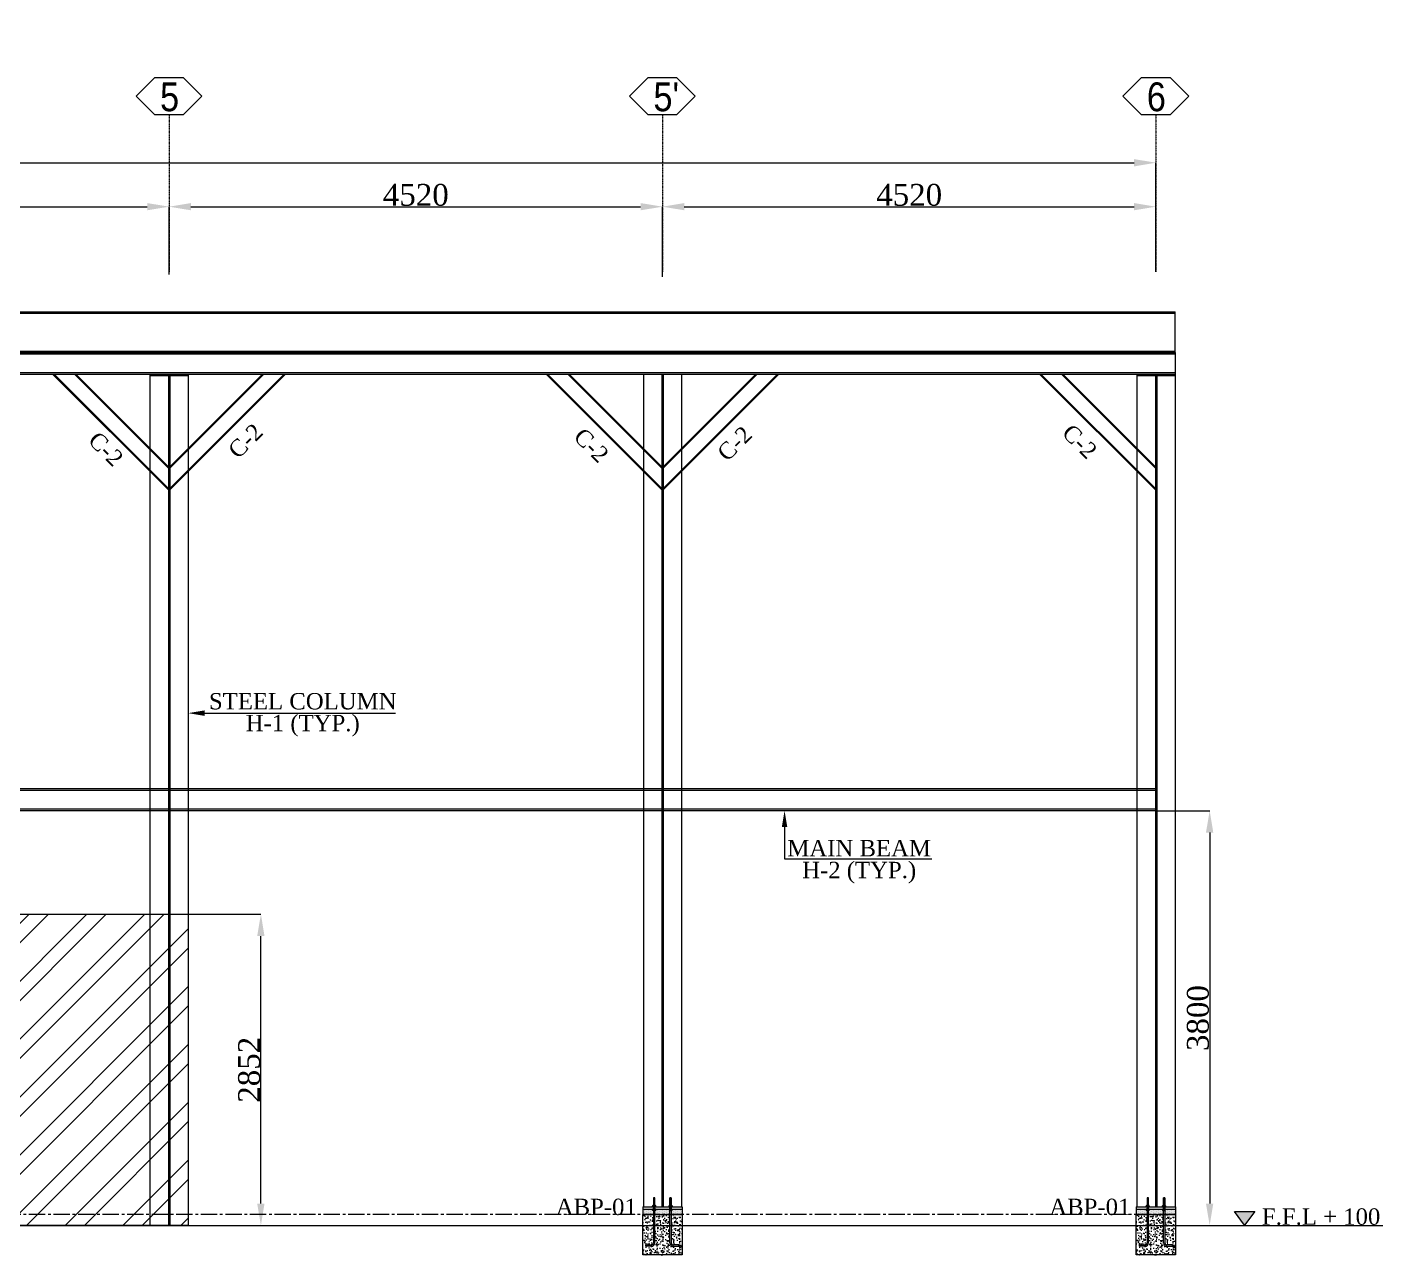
# Model space of a CAD drawing. Header units: millimetres. Extents: x 0 to 13151789, y -1482478 to 0.
# Drawn here: x 12903193 to 12915614, y -1377284 to -1366024 of the extents above; entities that cross this region are included whole.
import ezdxf
from ezdxf.entities.mleader import LeaderData, LeaderLine
from ezdxf.math import Vec2, Vec3

# ---------------------------------------------------------------- set-up
doc = ezdxf.new("R2010")
doc.units = ezdxf.units.MM
doc.header["$LTSCALE"] = 0.4
doc.header["$MEASUREMENT"] = 0
doc.header["$PDMODE"] = 66
for name, pattern in [('CENTER', [2, 1.25, -0.25, 0.25, -0.25]), ('CENTER2', [1.125, 0.75, -0.125, 0.125, -0.125]), ('XKITLINE03', [6, 3, -1, 1, -1])]:
    doc.linetypes.add(name, pattern=pattern)
doc.layers.get('0').update_dxf_attribs({"lineweight": 0})
doc.layers.get('Defpoints').update_dxf_attribs({"lineweight": 0})
for name, color, linetype, lineweight in [('2', 3, 'Continuous', 0), ('Bolt', 255, 'Continuous', 0), ('Grid', 202, 'CENTER', 0), ('GRIDDIM', 6, 'Continuous', 0), ('Layer 1', 7, 'Continuous', 0), ('MISCEL', 7, 'Continuous', 0), ('Other object type', 1, 'Continuous', 0), ('Outer Line', 1, 'Continuous', 0)]:
    doc.layers.add(name, color=color, linetype=linetype, lineweight=lineweight)
doc.styles.add('ARIAL_', font='arial.ttf')
doc.styles.add('style2', font='ARIALN.TTF')
doc.styles.add('TNROMAN', font='times.ttf')
doc.dimstyles.new('shahid', dxfattribs={"dimtxt": 37.0005, "dimasz": 20, "dimexe": 8, "dimexo": 10, "dimgap": 5, "dimtad": 3, "dimdec": 0, "dimrnd": 1, "dimzin": 0, "dimdsep": 46, "dimtxsty": 'style2', "dimcen": 0.09, "dimclrt": 1, "dimadec": 0, "dimazin": 0, "dimtfac": 1, "dimtdec": 0, "dimtix": 1, "dimtmove": 1, "dimatfit": 3, "dimfxl": 1, "dimtolj": 1, "dimtzin": 0, "dimlwd": 5, "dimlwe": 5, "dimarcsym": 0})

# ---------------------------------------------------------------- blocks, each defined once
blk = doc.blocks.new('*D274')
at = {"layer": 'Defpoints', "color": 0, "lineweight": 0, "transparency": 16777216}
for p in [(12904494, -1367670), (12899899, -1368291), (12904494, -1368291)]:
    blk.add_point(p, dxfattribs=at)
at = {"layer": 'Layer 1', "color": 8, "lineweight": 5, "transparency": 16777216}
for p, q in [((12899899, -1368291), (12899899, -1367670)), ((12900099, -1367670), (12904294, -1367670)), ((12904494, -1368291), (12904494, -1367670))]:
    blk.add_line(p, q, dxfattribs=at)
at = {"layer": 'Layer 1', "color": 8, "lineweight": 0, "transparency": 16777216}
for points in [[(12900099, -1367637), (12900099, -1367703), (12899899, -1367670)], [(12904294, -1367637), (12904294, -1367703), (12904494, -1367670)]]:
    blk.add_solid(points, dxfattribs=at)
at = {"layer": 'Layer 1', "color": 2, "lineweight": 0, "transparency": 16777216, "insert": (12902196, -1367563), "char_height": 200, "attachment_point": 5, "style": 'TNROMAN'}
blk.add_mtext('\\A1;4595', dxfattribs=at)
blk = doc.blocks.new('*D275')
at = {"layer": 'Defpoints', "color": 0, "lineweight": 0, "transparency": 16777216}
for p in [(12913534, -1367267), (12871038, -1368267), (12913534, -1368267)]:
    blk.add_point(p, dxfattribs=at)
at = {"layer": 'Layer 1', "color": 8, "lineweight": 5, "transparency": 16777216}
for p, q in [((12871038, -1368267), (12871038, -1367267)), ((12871238, -1367267), (12913334, -1367267)), ((12913534, -1368267), (12913534, -1367267))]:
    blk.add_line(p, q, dxfattribs=at)
at = {"layer": 'Layer 1', "color": 8, "lineweight": 0, "transparency": 16777216}
for points in [[(12871238, -1367234), (12871238, -1367301), (12871038, -1367267)], [(12913334, -1367234), (12913334, -1367301), (12913534, -1367267)]]:
    blk.add_solid(points, dxfattribs=at)
at = {"layer": 'Layer 1', "color": 2, "lineweight": 0, "transparency": 16777216, "insert": (12892286, -1367158), "char_height": 200, "attachment_point": 5, "style": 'TNROMAN'}
blk.add_mtext('\\A1;LENGTH : 42496 O/O OF STEEL LINE ', dxfattribs=at)
blk = doc.blocks.new('*D276')
at = {"layer": 'Defpoints', "color": 0, "lineweight": 0, "transparency": 16777216}
for p in [(12909014, -1367670), (12904494, -1368291), (12909014, -1368313)]:
    blk.add_point(p, dxfattribs=at)
at = {"layer": 'Layer 1', "color": 8, "lineweight": 5, "transparency": 16777216}
for p, q in [((12904494, -1368291), (12904494, -1367670)), ((12904694, -1367670), (12908814, -1367670)), ((12909014, -1368313), (12909014, -1367670))]:
    blk.add_line(p, q, dxfattribs=at)
at = {"layer": 'Layer 1', "color": 8, "lineweight": 0, "transparency": 16777216}
for points in [[(12904694, -1367637), (12904694, -1367703), (12904494, -1367670)], [(12908814, -1367637), (12908814, -1367703), (12909014, -1367670)]]:
    blk.add_solid(points, dxfattribs=at)
at = {"layer": 'Layer 1', "color": 2, "lineweight": 0, "transparency": 16777216, "insert": (12906754, -1367563), "char_height": 200, "attachment_point": 5, "style": 'TNROMAN'}
blk.add_mtext('\\A1;4520', dxfattribs=at)
blk = doc.blocks.new('*D277')
at = {"layer": 'Defpoints', "color": 0, "lineweight": 0, "transparency": 16777216}
for p in [(12913534, -1367670), (12913534, -1367892), (12909014, -1368313)]:
    blk.add_point(p, dxfattribs=at)
at = {"layer": 'Layer 1', "color": 8, "lineweight": 5, "transparency": 16777216}
for p, q in [((12909014, -1368313), (12909014, -1367670)), ((12909214, -1367670), (12913334, -1367670)), ((12913534, -1367892), (12913534, -1367670))]:
    blk.add_line(p, q, dxfattribs=at)
at = {"layer": 'Layer 1', "color": 8, "lineweight": 0, "transparency": 16777216}
for points in [[(12909214, -1367637), (12909214, -1367703), (12909014, -1367670)], [(12913334, -1367637), (12913334, -1367703), (12913534, -1367670)]]:
    blk.add_solid(points, dxfattribs=at)
at = {"layer": 'Layer 1', "color": 2, "lineweight": 0, "transparency": 16777216, "insert": (12911274, -1367563), "char_height": 200, "attachment_point": 5, "style": 'TNROMAN'}
blk.add_mtext('\\A1;4520', dxfattribs=at)
blk = doc.blocks.new('*D281')
at = {"layer": 'Defpoints', "color": 0, "lineweight": 0, "transparency": 16777216}
for p in [(12904669, -1374153), (12905335, -1374153), (12905015, -1377005)]:
    blk.add_point(p, dxfattribs=at)
at = {"layer": 'Layer 1', "color": 8, "lineweight": 5, "transparency": 16777216}
for p, q in [((12904669, -1374153), (12905335, -1374153)), ((12905335, -1376805), (12905335, -1374353)), ((12905015, -1377005), (12905335, -1377005))]:
    blk.add_line(p, q, dxfattribs=at)
at = {"layer": 'Layer 1', "color": 8, "lineweight": 0, "transparency": 16777216}
for points in [[(12905301, -1374353), (12905368, -1374353), (12905335, -1374153)], [(12905301, -1376805), (12905368, -1376805), (12905335, -1377005)]]:
    blk.add_solid(points, dxfattribs=at)
at = {"layer": 'Layer 1', "color": 2, "lineweight": 0, "transparency": 16777216, "insert": (12905228, -1375579), "char_height": 200, "attachment_point": 5, "rotation": 90, "style": 'TNROMAN'}
blk.add_mtext('\\A1;2852', dxfattribs=at)
blk = doc.blocks.new('*D285')
at = {"layer": 'Defpoints', "color": 0, "lineweight": 0, "transparency": 16777216}
for p in [(12913529, -1373205), (12913529, -1377005), (12914027, -1377005)]:
    blk.add_point(p, dxfattribs=at)
at = {"layer": 'Layer 1', "color": 8, "lineweight": 5, "transparency": 16777216}
for p, q in [((12913529, -1373205), (12914027, -1373205)), ((12914027, -1373405), (12914027, -1376805)), ((12913529, -1377005), (12914027, -1377005))]:
    blk.add_line(p, q, dxfattribs=at)
at = {"layer": 'Layer 1', "color": 8, "lineweight": 0, "transparency": 16777216}
for points in [[(12913993, -1373405), (12914060, -1373405), (12914027, -1373205)], [(12913993, -1376805), (12914060, -1376805), (12914027, -1377005)]]:
    blk.add_solid(points, dxfattribs=at)
at = {"layer": 'Layer 1', "color": 2, "lineweight": 0, "transparency": 16777216, "insert": (12913920, -1375105), "char_height": 200, "attachment_point": 5, "rotation": 90, "style": 'TNROMAN'}
blk.add_mtext('\\A1;3800', dxfattribs=at)

msp = doc.modelspace()

# ---------------------------------------------------------------- hatches: boundary and pattern name
at = {"layer": 'Bolt', "linetype": 'Continuous', "lineweight": 0, "ltscale": 20}
h = msp.add_hatch(dxfattribs=at)
h.set_pattern_fill('DOTS', color=4, scale=120)
h.set_pattern_definition([(0, (5303750.985, -2062242.627), (3.75, 7.5), [0, -7.5])])
h.paths.add_polyline_path([(12908944.4, -1376866.4), (12908936.3, -1376866.4), (12908937.2, -1376866.4, -0.1443782), (12908931.2, -1376864.3), (12908931.2, -1376855.6), (12908944.4, -1376855.4), (12908944.4, -1376854.8), (12908832.8, -1376854.8), (12908832.8, -1376904.8), (12908944.4, -1376904.8)])
h.paths.add_polyline_path([(12908924.5, -1376865.3, -0.0762137), (12908923.7, -1376864.3)], flags=16)
h.paths.add_polyline_path([(12909081.2, -1376866.4), (12909075.5, -1376866.4), (12909074.7, -1376865.4, -0.0858055), (12909073.7, -1376864.3), (12909073.7, -1376855.9), (12909081.2, -1376855.9), (12909081.2, -1376854.8), (12908944.4, -1376854.8), (12908944.4, -1376855.9), (12908951.8, -1376855.9), (12908951.8, -1376864.3, -0.0858055), (12908950.9, -1376865.4), (12908950, -1376866.4), (12908944.4, -1376866.4), (12908944.4, -1376904.8), (12909081.2, -1376904.8)])
h.paths.add_polyline_path([(12909192.8, -1376854.8), (12909094.4, -1376854.8), (12909094.4, -1376855.9), (12909101.8, -1376855.9), (12909101.8, -1376864.3, -0.0762137), (12909101, -1376865.3), (12909100.1, -1376866.4), (12909094.4, -1376866.4), (12909094.4, -1376904.8), (12909192.8, -1376904.8)])
h = msp.add_hatch(dxfattribs=at)
h.set_pattern_fill('DOTS', color=4, scale=120)
h.set_pattern_definition([(0, (5308272.83, -2062242.627), (3.75, 7.5), [0, -7.5])])
h.paths.add_polyline_path([(12913466.2, -1376866.4), (12913458.1, -1376866.4), (12913459, -1376866.4, -0.1443782), (12913453, -1376864.3), (12913453, -1376855.6), (12913466.2, -1376855.4), (12913466.2, -1376854.8), (12913354.6, -1376854.8), (12913354.6, -1376904.8), (12913466.2, -1376904.8)])
h.paths.add_polyline_path([(12913446.4, -1376865.3, -0.0762137), (12913445.6, -1376864.3)], flags=16)
h.paths.add_polyline_path([(12913603, -1376866.4), (12913597.4, -1376866.4), (12913596.5, -1376865.4, -0.0858055), (12913595.6, -1376864.3), (12913595.6, -1376855.9), (12913603, -1376855.9), (12913603, -1376854.8), (12913466.2, -1376854.8), (12913466.2, -1376855.9), (12913473.7, -1376855.9), (12913473.7, -1376864.3, -0.0858055), (12913472.7, -1376865.4), (12913471.9, -1376866.4), (12913466.2, -1376866.4), (12913466.2, -1376904.8), (12913603, -1376904.8)])
h.paths.add_polyline_path([(12913714.6, -1376854.8), (12913616.2, -1376854.8), (12913616.2, -1376855.9), (12913623.7, -1376855.9), (12913623.7, -1376864.3, -0.0762137), (12913622.9, -1376865.3), (12913621.9, -1376866.4), (12913616.2, -1376866.4), (12913616.2, -1376904.8), (12913714.6, -1376904.8)])
at = {"layer": 'Other object type', "lineweight": 0}
h = msp.add_hatch(dxfattribs=at)
h.set_pattern_fill('ANSI32', scale=1000)
h.set_pattern_definition([(45, (5260245, -1962668.04), (-265.165043, 265.165043), []), (45, (5260421.76, -1962668.04), (-265.165043, 265.165043), [])])
h.paths.add_polyline_path([(12891143.2, -1375269.1), (12891143.2, -1375885.7), (12889741.4, -1375885.7), (12889741.4, -1375269.1)])
h.paths.add_polyline_path([(12904668.6, -1377004.8), (12904668.6, -1374152.8), (12871037.6, -1374152.8), (12871037.6, -1377004.8)])
at = {"layer": 'Other object type', "lineweight": 0, "transparency": 33554526}
h = msp.add_hatch(dxfattribs=at)
h.set_pattern_fill('AR-CONC', color=255, scale=10)
h.set_pattern_definition([(50, (5302286.765, -2060284.834), (71.72601826, -6.2752135), [7.5, -82.5]), (355, (5302286.765, -2060284.834), (-13.87513336, 75.2192134), [6, -66]), (100.4514445, (5302292.74, -2060285.36), (57.8508847, 68.9439991), [6.3740192, -70.1142112]), (46.1842, (5302286.765, -2060264.83), (106.7241331, -16.5519281), [11.25, -123.75]), (96.6356355, (5302295.66, -2060266.21), (93.4661946, 97.4118601), [9.5610342, -105.171376]), (351.184164, (5302286.77, -2060264.83), (93.4661945, 97.41186), [9, -99.0000001]), (21, (5302296.765, -2060269.834), (59.6907052, -40.26188907), [7.5, -82.5]), (326, (5302296.765, -2060269.834), (24.3315332, 72.5150045), [6, -66]), (71.4514447, (5302301.74, -2060273.19), (84.0222377, 32.2531153), [6.374019, -70.1142112]), (37.5, (5302286.765, -2060284.834), (1.21598553, 33.28938538), [0, -65.2, 0, -67, 0, -66.25]), (7.5, (5302286.765, -2060284.834), (26.30695374, 39.44117119), [0, -38.2, 0, -63.7, 0, -25.25]), (327.5, (5302264.465, -2060284.834), (53.38224362, -2.25548717), [0, -25, 0, -78, 0, -103.5]), (317.5, (5302254.465, -2060284.834), (58.31861693, 10.01049823), [0, -32.5, 0, -51.8, 0, -73.5])])
h.paths.add_polyline_path([(12909081.2, -1376904.8), (12908944.4, -1376904.8), (12908944.4, -1377163.7, -0.4142167), (12908911.8, -1377196.3), (12908860.7, -1377196.3), (12908860.7, -1377183), (12908911.8, -1377183, 0.4142179), (12908931.2, -1377163.7), (12908931.2, -1376904.8), (12908832.8, -1376904.8), (12908832.8, -1377275.5), (12909005.9, -1377275.5), (12909009, -1377284.3), (12909015.5, -1377266.8), (12909018.7, -1377275.5), (12909192.8, -1377275.5), (12909192.8, -1376904.8), (12909094.4, -1376904.8), (12909094.4, -1377163.7, 0.4142093), (12909113.7, -1377183), (12909164.8, -1377183), (12909164.8, -1377196.3), (12909113.7, -1377196.3, -0.4142104), (12909081.2, -1377163.7)])
h = msp.add_hatch(dxfattribs=at)
h.set_pattern_fill('AR-CONC', color=255, scale=10)
h.set_pattern_definition([(50, (5306808.61, -2060284.834), (71.72601826, -6.2752135), [7.5, -82.5]), (355, (5306808.61, -2060284.834), (-13.87513336, 75.2192134), [6, -66]), (100.4514445, (5306814.59, -2060285.36), (57.8508847, 68.9439991), [6.3740192, -70.1142112]), (46.1842, (5306808.61, -2060264.83), (106.7241331, -16.5519281), [11.25, -123.75]), (96.6356355, (5306817.5, -2060266.21), (93.4661946, 97.4118601), [9.5610342, -105.171376]), (351.184164, (5306808.61, -2060264.83), (93.4661945, 97.41186), [9, -99.0000001]), (21, (5306818.61, -2060269.834), (59.6907052, -40.26188907), [7.5, -82.5]), (326, (5306818.61, -2060269.834), (24.3315332, 72.5150045), [6, -66]), (71.4514447, (5306823.585, -2060273.19), (84.0222377, 32.2531153), [6.374019, -70.1142112]), (37.5, (5306808.61, -2060284.834), (1.21598553, 33.28938538), [0, -65.2, 0, -67, 0, -66.25]), (7.5, (5306808.61, -2060284.834), (26.30695374, 39.44117119), [0, -38.2, 0, -63.7, 0, -25.25]), (327.5, (5306786.31, -2060284.834), (53.38224362, -2.25548717), [0, -25, 0, -78, 0, -103.5]), (317.5, (5306776.31, -2060284.834), (58.31861693, 10.01049823), [0, -32.5, 0, -51.8, 0, -73.5])])
h.paths.add_polyline_path([(12913603, -1376904.8), (12913466.2, -1376904.8), (12913466.2, -1377163.7, -0.4142167), (12913433.7, -1377196.3), (12913382.6, -1377196.3), (12913382.6, -1377183), (12913433.7, -1377183, 0.4142179), (12913453, -1377163.7), (12913453, -1376904.8), (12913354.6, -1376904.8), (12913354.6, -1377275.5), (12913527.7, -1377275.5), (12913530.9, -1377284.3), (12913537.3, -1377266.8), (12913540.5, -1377275.5), (12913714.6, -1377275.5), (12913714.6, -1376904.8), (12913616.2, -1376904.8), (12913616.2, -1377163.7, 0.4142093), (12913635.6, -1377183), (12913686.7, -1377183), (12913686.7, -1377196.3), (12913635.6, -1377196.3, -0.4142104), (12913603, -1377163.7)])
at = {"layer": 'Other object type', "lineweight": 0}
h = msp.add_hatch(color=4, dxfattribs=at)
h.dxf.hatch_style = 1
h.paths.add_polyline_path([(12914253.1, -1376876.3), (12914346.7, -1377002.3), (12914440.3, -1376876.3)])

# ---------------------------------------------------------------- linework, layer by layer
at = {"lineweight": 0, "ltscale": 0.0025}
for points in [[(12904819.6, -1372285.8), (12904669.6, -1372310.8), (12904819.6, -1372335.8)], [(12910157.2, -1373354.8), (12910132.2, -1373204.8), (12910107.2, -1373354.8)]]:
    msp.add_solid(points, dxfattribs=at)
at = {"layer": '2', "lineweight": 0}
for p, q in [((12913710.5, -1369004.8), (12913710.5, -1376834.8)), ((12904318.6, -1369204.8), (12904318.6, -1377004.8)), ((12904487.6, -1369204.8), (12904487.6, -1377004.8)), ((12904499.6, -1369204.8), (12904499.6, -1377004.8)), ((12904668.6, -1369204.8), (12904668.6, -1377004.8)), ((12908838.6, -1369204.8), (12908838.6, -1376834.8)), ((12909007.6, -1369204.8), (12909007.6, -1376834.8)), ((12909019.6, -1369204.8), (12909019.6, -1376834.8)), ((12909188.6, -1369204.8), (12909188.6, -1376834.8)), ((12913360.5, -1369204.8), (12913360.5, -1376834.8)), ((12913529.5, -1369204.8), (12913529.5, -1376834.8)), ((12913541.5, -1369204.8), (12913541.5, -1376834.8)), ((12908832.8, -1376834.8), (12909192.8, -1376834.8)), ((12908832.8, -1376834.8), (12908832.8, -1376854.8)), ((12908832.8, -1376854.8), (12909192.8, -1376854.8)), ((12909192.8, -1376834.8), (12909192.8, -1376854.8)), ((12913354.6, -1376834.8), (12913714.6, -1376834.8)), ((12913354.6, -1376834.8), (12913354.6, -1376854.8)), ((12913354.6, -1376854.8), (12913714.6, -1376854.8)), ((12913714.6, -1376834.8), (12913714.6, -1376854.8))]:
    msp.add_line(p, q, dxfattribs=at)
at = {"layer": '2', "lineweight": 0, "const_width": 5}
for points in [[(12909192.8, -1376854.8), (12908832.8, -1376854.8), (12908832.8, -1376834.8), (12909192.8, -1376834.8)], [(12913714.6, -1376854.8), (12913354.6, -1376854.8), (12913354.6, -1376834.8), (12913714.6, -1376834.8)]]:
    msp.add_lwpolyline(points, close=True, dxfattribs=at)
at = {"layer": 'Bolt', "color": 4, "linetype": 'Continuous', "lineweight": 0, "ltscale": 20}
for p, q in [((12908923.9, -1376856.7), (12908923.9, -1376856.7)), ((12908925.5, -1376866.1), (12908925.5, -1376866.1)), ((12908928.6, -1376866.1), (12908928.6, -1376866.1)), ((12908931.7, -1376866.1), (12908931.7, -1376866.1)), ((12908934.9, -1376866.1), (12908934.9, -1376866.1)), ((12908952, -1376856.7), (12908952, -1376856.7)), ((12909088, -1376866.1), (12909088, -1376866.1)), ((12913445.8, -1376856.7), (12913445.8, -1376856.7)), ((12913447.3, -1376866.1), (12913447.3, -1376866.1)), ((12913450.5, -1376866.1), (12913450.5, -1376866.1)), ((12913453.6, -1376866.1), (12913453.6, -1376866.1)), ((12913456.7, -1376866.1), (12913456.7, -1376866.1)), ((12913473.9, -1376856.7), (12913473.9, -1376856.7)), ((12913609.8, -1376866.1), (12913609.8, -1376866.1))]:
    msp.add_line(p, q, dxfattribs=at)
at = {"layer": 'Grid', "linetype": 'XKITLINE03', "lineweight": 0}
for p, q in [((12904493.6, -1366825.4), (12904493.6, -1368266.8)), ((12909013.6, -1366825.4), (12909013.6, -1368266.8)), ((12913533.6, -1366825.4), (12913533.6, -1368266.8))]:
    msp.add_line(p, q, dxfattribs=at)
at = {"layer": 'Grid', "linetype": 'XKITLINE03', "lineweight": 0, "ltscale": 350}
for points in [[(12904360.5, -1366825.4), (12904626.8, -1366825.4), (12904794.6, -1366657.6), (12904626.8, -1366489.8), (12904360.5, -1366489.8), (12904192.6, -1366657.6)], [(12908880.5, -1366825.4), (12909146.8, -1366825.4), (12909314.6, -1366657.6), (12909146.8, -1366489.8), (12908880.5, -1366489.8), (12908712.6, -1366657.6)], [(12913400.5, -1366825.4), (12913666.8, -1366825.4), (12913834.6, -1366657.6), (12913666.8, -1366489.8), (12913400.5, -1366489.8), (12913232.6, -1366657.6)]]:
    msp.add_lwpolyline(points, close=True, dxfattribs=at)
at = {"layer": 'GRIDDIM', "lineweight": 0}
for p, q in [((12904317.6, -1369216.8), (12904669.6, -1369216.8)), ((12913357.6, -1369216.8), (12913710.5, -1369216.8))]:
    msp.add_line(p, q, dxfattribs=at)
at = {"layer": 'MISCEL', "lineweight": 0}
for p, q in [((12908932.7, -1376750.8), (12908931.2, -1376752.4)), ((12908931.2, -1376752.4), (12908931.2, -1377163.7)), ((12908931.2, -1376753.4), (12908944.3, -1376753.1)), ((12908931.2, -1376756.8), (12908944.4, -1376756.5)), ((12908931.2, -1376764), (12908944.4, -1376763.8)), ((12908931.2, -1376771.3), (12908944.4, -1376771)), ((12908931.2, -1376778.5), (12908944.3, -1376778.3)), ((12908931.2, -1376785.8), (12908944.4, -1376785.6)), ((12908931.2, -1376793), (12908944.4, -1376792.8)), ((12908931.2, -1376802.2), (12908944.4, -1376802)), ((12908931.2, -1376809.5), (12908944.4, -1376809.3)), ((12908931.2, -1376818.7), (12908944.4, -1376818.4)), ((12908931.2, -1376820.5), (12908944.4, -1376820.3)), ((12908931.5, -1376753.1), (12908942.8, -1376752.9)), ((12908931.6, -1376760.4), (12908944.4, -1376760.2)), ((12908931.8, -1376767.6), (12908944.4, -1376767.4)), ((12908931.9, -1376774.9), (12908944.4, -1376774.7)), ((12908932, -1376782.1), (12908943.3, -1376781.9)), ((12908932, -1376798.6), (12908943.3, -1376798.4)), ((12908932.1, -1376789.4), (12908943.5, -1376789.2)), ((12908932.1, -1376796.7), (12908943.5, -1376796.5)), ((12908932.1, -1376805.9), (12908943.5, -1376805.7)), ((12908932.1, -1376813.1), (12908943.5, -1376812.9)), ((12908932.1, -1376815), (12908943.5, -1376814.8)), ((12908942.8, -1376750.8), (12908932.7, -1376750.8)), ((12908944.4, -1376752.4), (12908942.8, -1376750.8)), ((12908944.4, -1377163.7), (12908944.4, -1376752.4)), ((12909081.2, -1376752.4), (12909082.7, -1376750.8)), ((12909081.2, -1377163.7), (12909081.2, -1376752.4)), ((12909094.4, -1376785.8), (12909081.2, -1376785.6)), ((12909094.4, -1376793), (12909081.2, -1376792.8)), ((12909094.4, -1376802.2), (12909081.2, -1376802)), ((12909094.4, -1376809.5), (12909081.2, -1376809.3)), ((12909094.4, -1376818.7), (12909081.2, -1376818.4)), ((12909094.4, -1376820.5), (12909081.2, -1376820.3)), ((12909094.4, -1376753.4), (12909081.3, -1376753.1)), ((12909094.5, -1376756.8), (12909081.3, -1376756.5)), ((12909094.5, -1376764), (12909081.3, -1376763.8)), ((12909094.5, -1376778.5), (12909081.3, -1376778.3)), ((12909094.6, -1376771.3), (12909081.4, -1376771.1)), ((12909093.4, -1376789.4), (12909082.1, -1376789.2)), ((12909093.4, -1376796.7), (12909082.1, -1376796.5)), ((12909093.4, -1376805.9), (12909082.1, -1376805.7)), ((12909093.4, -1376813.1), (12909082.1, -1376812.9)), ((12909093.4, -1376815), (12909082.1, -1376814.8)), ((12909093.5, -1376760.4), (12909082.2, -1376760.2)), ((12909093.5, -1376767.6), (12909082.2, -1376767.4)), ((12909093.5, -1376782.1), (12909082.2, -1376781.9)), ((12909093.5, -1376798.6), (12909082.2, -1376798.4)), ((12909093.7, -1376754.9), (12909082.3, -1376754.7)), ((12909093.7, -1376774.9), (12909082.3, -1376774.7)), ((12909082.7, -1376750.8), (12909092.8, -1376750.8)), ((12909092.8, -1376750.8), (12909094.4, -1376752.4)), ((12909094.4, -1376752.4), (12909094.4, -1377163.7)), ((12913454.6, -1376750.8), (12913453, -1376752.4)), ((12913453, -1376752.4), (12913453, -1377163.7)), ((12913453, -1376753.4), (12913466.1, -1376753.1)), ((12913453, -1376756.8), (12913466.2, -1376756.5)), ((12913453, -1376764), (12913466.2, -1376763.8)), ((12913453, -1376771.3), (12913466.2, -1376771)), ((12913453, -1376778.5), (12913466.1, -1376778.3)), ((12913453, -1376785.8), (12913466.2, -1376785.6)), ((12913453, -1376793), (12913466.2, -1376792.8)), ((12913453, -1376802.2), (12913466.2, -1376802)), ((12913453, -1376809.5), (12913466.2, -1376809.3)), ((12913453, -1376818.7), (12913466.2, -1376818.4)), ((12913453, -1376820.5), (12913466.2, -1376820.3)), ((12913453.3, -1376753.1), (12913464.7, -1376752.9)), ((12913453.5, -1376760.4), (12913466.2, -1376760.2)), ((12913453.6, -1376767.6), (12913466.2, -1376767.4)), ((12913453.7, -1376774.9), (12913466.2, -1376774.7)), ((12913453.9, -1376782.1), (12913465.2, -1376781.9)), ((12913453.9, -1376798.6), (12913465.2, -1376798.4)), ((12913454, -1376789.4), (12913465.3, -1376789.2)), ((12913454, -1376796.7), (12913465.3, -1376796.5)), ((12913454, -1376805.9), (12913465.3, -1376805.7)), ((12913454, -1376813.1), (12913465.3, -1376812.9)), ((12913454, -1376815), (12913465.3, -1376814.8)), ((12913464.7, -1376750.8), (12913454.6, -1376750.8)), ((12913466.2, -1376752.4), (12913464.7, -1376750.8)), ((12913466.2, -1377163.7), (12913466.2, -1376752.4)), ((12913603, -1376752.4), (12913604.6, -1376750.8)), ((12913603, -1377163.7), (12913603, -1376752.4)), ((12913616.2, -1376785.8), (12913603, -1376785.6)), ((12913616.2, -1376793), (12913603, -1376792.8)), ((12913616.2, -1376802.2), (12913603, -1376802)), ((12913616.2, -1376809.5), (12913603, -1376809.3)), ((12913616.2, -1376818.7), (12913603, -1376818.4)), ((12913616.2, -1376820.5), (12913603, -1376820.3)), ((12913616.2, -1376753.4), (12913603.1, -1376753.1)), ((12913616.4, -1376756.8), (12913603.1, -1376756.5)), ((12913616.4, -1376764), (12913603.1, -1376763.8)), ((12913616.4, -1376778.5), (12913603.1, -1376778.3)), ((12913616.5, -1376771.3), (12913603.3, -1376771.1)), ((12913615.3, -1376789.4), (12913603.9, -1376789.2)), ((12913615.3, -1376796.7), (12913603.9, -1376796.5)), ((12913615.3, -1376805.9), (12913603.9, -1376805.7)), ((12913615.3, -1376813.1), (12913603.9, -1376812.9)), ((12913615.3, -1376815), (12913603.9, -1376814.8)), ((12913615.4, -1376760.4), (12913604, -1376760.2)), ((12913615.4, -1376767.6), (12913604, -1376767.4)), ((12913615.4, -1376782.1), (12913604, -1376781.9)), ((12913615.4, -1376798.6), (12913604, -1376798.4)), ((12913615.5, -1376754.9), (12913604.2, -1376754.7)), ((12913615.5, -1376774.9), (12913604.2, -1376774.7)), ((12913604.6, -1376750.8), (12913614.7, -1376750.8)), ((12913614.7, -1376750.8), (12913616.2, -1376752.4)), ((12913616.2, -1376752.4), (12913616.2, -1377163.7)), ((12908957.6, -1376833.2), (12908917.9, -1376833.2)), ((12908917.9, -1376834.8), (12908917.9, -1376833.2)), ((12908957.6, -1376834.8), (12908917.9, -1376834.8)), ((12908922.5, -1376833.2), (12908922.5, -1376834.8)), ((12908923.7, -1376824.3), (12908925.4, -1376822.1)), ((12908923.7, -1376824.3), (12908923.7, -1376832.6)), ((12908951.8, -1376832.6), (12908923.7, -1376832.6)), ((12908951.8, -1376855.9), (12908923.7, -1376855.9)), ((12908923.7, -1376864.3), (12908923.7, -1376855.9)), ((12908923.7, -1376864.3), (12908925.4, -1376866.4)), ((12908950, -1376822.1), (12908925.4, -1376822.1)), ((12908950, -1376866.4), (12908925.4, -1376866.4)), ((12908931, -1376822.9), (12908944.2, -1376822.7)), ((12908931.2, -1376829.3), (12908931.2, -1376838.2)), ((12908931.2, -1376847.2), (12908944.4, -1376847)), ((12908931.2, -1376848.3), (12908944.4, -1376848.1)), ((12908931.2, -1376855.6), (12908944.4, -1376855.4)), ((12908931.2, -1376864.3), (12908931.2, -1376855.9)), ((12908931.2, -1376862.9), (12908944.4, -1376862.6)), ((12908931.2, -1376870.7), (12908944.4, -1376870.5)), ((12908931.3, -1376825.5), (12908944.5, -1376825.2)), ((12908932.1, -1376827.6), (12908943.5, -1376827.4)), ((12908932.2, -1376841.5), (12908943.5, -1376841.3)), ((12908932.2, -1376852), (12908943.5, -1376851.8)), ((12908932.2, -1376859.2), (12908943.5, -1376859)), ((12908932.2, -1376866.5), (12908943.5, -1376866.3)), ((12908951.8, -1376824.3), (12908950, -1376822.1)), ((12908951.8, -1376864.3), (12908950, -1376866.4)), ((12908951.8, -1376832.6), (12908951.8, -1376824.3)), ((12908951.8, -1376855.9), (12908951.8, -1376864.3)), ((12908953, -1376833.2), (12908953, -1376834.8)), ((12908957.6, -1376834.8), (12908957.6, -1376833.2)), ((12909067.9, -1376833.2), (12909107.6, -1376833.2)), ((12909067.9, -1376834.8), (12909067.9, -1376833.2)), ((12909067.9, -1376834.8), (12909107.6, -1376834.8)), ((12909072.5, -1376833.2), (12909072.5, -1376834.8)), ((12909073.7, -1376824.3), (12909075.5, -1376822.1)), ((12909073.7, -1376832.6), (12909073.7, -1376824.3)), ((12909073.7, -1376832.6), (12909101.8, -1376832.6)), ((12909073.7, -1376855.9), (12909101.8, -1376855.9)), ((12909073.7, -1376855.9), (12909073.7, -1376864.3)), ((12909073.7, -1376864.3), (12909075.5, -1376866.4)), ((12909075.5, -1376822.1), (12909100.1, -1376822.1)), ((12909075.5, -1376866.4), (12909100.1, -1376866.4)), ((12909094.3, -1376825.5), (12909081, -1376825.2)), ((12909094.4, -1376847.2), (12909081.2, -1376847)), ((12909094.4, -1376848.3), (12909081.2, -1376848.1)), ((12909094.4, -1376855.6), (12909081.2, -1376855.4)), ((12909094.4, -1376862.9), (12909081.2, -1376862.6)), ((12909094.4, -1376870.7), (12909081.2, -1376870.5)), ((12909094.6, -1376822.9), (12909081.4, -1376822.7)), ((12909093.4, -1376841.5), (12909082, -1376841.3)), ((12909093.4, -1376852), (12909082, -1376851.8)), ((12909093.4, -1376859.2), (12909082, -1376859)), ((12909093.4, -1376866.5), (12909082, -1376866.3)), ((12909093.4, -1376827.6), (12909082.1, -1376827.4)), ((12909094.4, -1376829.3), (12909094.4, -1376838.2)), ((12909094.4, -1376864.3), (12909094.4, -1376855.9)), ((12909101.8, -1376824.3), (12909100.1, -1376822.1)), ((12909101.8, -1376864.3), (12909100.1, -1376866.4)), ((12909101.8, -1376824.3), (12909101.8, -1376832.6)), ((12909101.8, -1376864.3), (12909101.8, -1376855.9)), ((12909103, -1376833.2), (12909103, -1376834.8)), ((12909107.6, -1376834.8), (12909107.6, -1376833.2)), ((12913479.5, -1376833.2), (12913439.8, -1376833.2)), ((12913439.8, -1376834.8), (12913439.8, -1376833.2)), ((12913479.5, -1376834.8), (12913439.8, -1376834.8)), ((12913444.4, -1376833.2), (12913444.4, -1376834.8)), ((12913445.6, -1376824.3), (12913447.3, -1376822.1)), ((12913445.6, -1376824.3), (12913445.6, -1376832.6)), ((12913473.7, -1376832.6), (12913445.6, -1376832.6)), ((12913473.7, -1376855.9), (12913445.6, -1376855.9)), ((12913445.6, -1376864.3), (12913445.6, -1376855.9)), ((12913445.6, -1376864.3), (12913447.3, -1376866.4)), ((12913471.9, -1376822.1), (12913447.3, -1376822.1)), ((12913471.9, -1376866.4), (12913447.3, -1376866.4)), ((12913452.8, -1376822.9), (12913466, -1376822.7)), ((12913453, -1376829.3), (12913453, -1376838.2)), ((12913453, -1376847.2), (12913466.2, -1376847)), ((12913453, -1376848.3), (12913466.2, -1376848.1)), ((12913453, -1376855.6), (12913466.2, -1376855.4)), ((12913453, -1376864.3), (12913453, -1376855.9)), ((12913453, -1376862.9), (12913466.2, -1376862.6)), ((12913453, -1376870.7), (12913466.2, -1376870.5)), ((12913453.1, -1376825.5), (12913466.4, -1376825.2)), ((12913454, -1376827.6), (12913465.3, -1376827.4)), ((12913454, -1376841.5), (12913465.4, -1376841.3)), ((12913454, -1376852), (12913465.4, -1376851.8)), ((12913454, -1376859.2), (12913465.4, -1376859)), ((12913454, -1376866.5), (12913465.4, -1376866.3)), ((12913473.7, -1376824.3), (12913471.9, -1376822.1)), ((12913473.7, -1376864.3), (12913471.9, -1376866.4)), ((12913473.7, -1376832.6), (12913473.7, -1376824.3)), ((12913473.7, -1376855.9), (12913473.7, -1376864.3)), ((12913474.8, -1376833.2), (12913474.8, -1376834.8)), ((12913479.5, -1376834.8), (12913479.5, -1376833.2)), ((12913589.8, -1376833.2), (12913629.5, -1376833.2)), ((12913589.8, -1376834.8), (12913589.8, -1376833.2)), ((12913589.8, -1376834.8), (12913629.5, -1376834.8)), ((12913594.4, -1376833.2), (12913594.4, -1376834.8)), ((12913595.6, -1376824.3), (12913597.4, -1376822.1)), ((12913595.6, -1376832.6), (12913595.6, -1376824.3)), ((12913595.6, -1376832.6), (12913623.7, -1376832.6)), ((12913595.6, -1376855.9), (12913623.7, -1376855.9)), ((12913595.6, -1376855.9), (12913595.6, -1376864.3)), ((12913595.6, -1376864.3), (12913597.4, -1376866.4)), ((12913597.4, -1376822.1), (12913621.9, -1376822.1)), ((12913597.4, -1376866.4), (12913621.9, -1376866.4)), ((12913616.1, -1376825.5), (12913602.9, -1376825.2)), ((12913616.2, -1376847.2), (12913603, -1376847)), ((12913616.2, -1376848.3), (12913603, -1376848.1)), ((12913616.2, -1376855.6), (12913603, -1376855.4)), ((12913616.2, -1376862.9), (12913603, -1376862.6)), ((12913616.2, -1376870.7), (12913603, -1376870.5)), ((12913616.4, -1376822.9), (12913603.2, -1376822.7)), ((12913615.3, -1376827.6), (12913603.9, -1376827.4)), ((12913615.2, -1376841.5), (12913603.9, -1376841.3)), ((12913615.2, -1376852), (12913603.9, -1376851.8)), ((12913615.2, -1376859.2), (12913603.9, -1376859)), ((12913615.2, -1376866.5), (12913603.9, -1376866.3)), ((12913616.2, -1376829.3), (12913616.2, -1376838.2)), ((12913616.2, -1376864.3), (12913616.2, -1376855.9)), ((12913623.7, -1376824.3), (12913621.9, -1376822.1)), ((12913623.7, -1376864.3), (12913621.9, -1376866.4)), ((12913623.7, -1376824.3), (12913623.7, -1376832.6)), ((12913623.7, -1376864.3), (12913623.7, -1376855.9)), ((12913624.8, -1376833.2), (12913624.8, -1376834.8)), ((12913629.5, -1376834.8), (12913629.5, -1376833.2)), ((12908860.7, -1377196.3), (12908860.7, -1377183)), ((12908860.7, -1377183), (12908911.8, -1377183)), ((12909164.8, -1377183), (12909113.7, -1377183)), ((12909164.8, -1377196.3), (12909164.8, -1377183)), ((12913382.6, -1377196.3), (12913382.6, -1377183)), ((12913382.6, -1377183), (12913433.7, -1377183)), ((12913686.7, -1377183), (12913635.6, -1377183)), ((12913686.7, -1377196.3), (12913686.7, -1377183)), ((12908911.8, -1377196.3), (12908860.7, -1377196.3)), ((12909113.7, -1377196.3), (12909164.8, -1377196.3)), ((12913433.7, -1377196.3), (12913382.6, -1377196.3)), ((12913635.6, -1377196.3), (12913686.7, -1377196.3))]:
    msp.add_line(p, q, dxfattribs=at)
for centre, radius, start, end in [((12908927.4, -1376826.4), 4.3, 30.15902, 149.84098), ((12908927.4, -1376862.1), 4.3, 210.15902, 329.84098), ((12908937.8, -1376833.4), 11.3, 54.12444, 125.87556), ((12908937.8, -1376855.1), 11.3, 234.12444, 305.87556), ((12908948.1, -1376826.4), 4.3, 30.15902, 149.84098), ((12908948.1, -1376862.1), 4.3, 210.15902, 329.84098), ((12909077.4, -1376826.4), 4.3, 30.15902, 149.84098), ((12909077.4, -1376862.1), 4.3, 210.15902, 329.84098), ((12909087.8, -1376833.4), 11.3, 54.12444, 125.87556), ((12909087.8, -1376855.1), 11.3, 234.12444, 305.87556), ((12909098.1, -1376826.4), 4.3, 30.15902, 149.84098), ((12909098.1, -1376862.1), 4.3, 210.15902, 329.84098), ((12913449.3, -1376826.4), 4.3, 30.15902, 149.84098), ((12913449.3, -1376862.1), 4.3, 210.15902, 329.84098), ((12913459.6, -1376833.4), 11.3, 54.12444, 125.87556), ((12913459.6, -1376855.1), 11.3, 234.12444, 305.87556), ((12913470, -1376826.4), 4.3, 30.15902, 149.84098), ((12913470, -1376862.1), 4.3, 210.15902, 329.84098), ((12913599.3, -1376826.4), 4.3, 30.15902, 149.84098), ((12913599.3, -1376862.1), 4.3, 210.15902, 329.84098), ((12913609.6, -1376833.4), 11.3, 54.12444, 125.87556), ((12913609.6, -1376855.1), 11.3, 234.12444, 305.87556), ((12913620, -1376826.4), 4.3, 30.15902, 149.84098), ((12913620, -1376862.1), 4.3, 210.15902, 329.84098), ((12908911.8, -1377163.7), 32.6, 270, 0), ((12908911.8, -1377163.7), 19.3, 270, 0), ((12909113.7, -1377163.7), 32.6, 180, 270), ((12909113.7, -1377163.7), 19.3, 180, 270), ((12913433.7, -1377163.7), 32.6, 270, 0), ((12913433.7, -1377163.7), 19.3, 270, 0), ((12913635.6, -1377163.7), 32.6, 180, 270), ((12913635.6, -1377163.7), 19.3, 180, 270)]:
    msp.add_arc(centre, radius, start, end, dxfattribs=at)
at = {"layer": 'Other object type', "color": 4, "lineweight": 0}
for p, q in [((12871037.6, -1368634.8), (12913710.5, -1368634.8)), ((12871037.6, -1368644.8), (12913710.5, -1368644.8)), ((12913710.5, -1369004.8), (12913710.5, -1368634.8)), ((12871037.6, -1368994.8), (12913710.5, -1368994.8))]:
    msp.add_line(p, q, dxfattribs=at)
at = {"layer": 'Other object type', "color": 241, "lineweight": 0}
for p, q in [((12904487.6, -1370265.5), (12903427, -1369204.8)), ((12904487.6, -1370252.8), (12903439.7, -1369204.8)), ((12904487.6, -1370066.1), (12903626.4, -1369204.8)), ((12904487.6, -1370053.4), (12903639.1, -1369204.8)), ((12904499.6, -1370265.5), (12905560.3, -1369204.8)), ((12904499.6, -1370053.4), (12905348.1, -1369204.8)), ((12904499.6, -1370066.1), (12905360.9, -1369204.8)), ((12904499.6, -1370252.8), (12905547.5, -1369204.8)), ((12909007.6, -1370265.5), (12907947, -1369204.8)), ((12909007.6, -1370252.8), (12907959.7, -1369204.8)), ((12909007.6, -1370066.1), (12908146.4, -1369204.8)), ((12909007.6, -1370053.4), (12908159.1, -1369204.8)), ((12909019.6, -1370265.5), (12910080.3, -1369204.8)), ((12909019.6, -1370053.4), (12909868.1, -1369204.8)), ((12909019.6, -1370066.1), (12909880.9, -1369204.8)), ((12909019.6, -1370252.8), (12910067.5, -1369204.8)), ((12913529.5, -1370265.5), (12912468.8, -1369204.8)), ((12913529.5, -1370252.8), (12912481.5, -1369204.8)), ((12913529.5, -1370066.1), (12912668.2, -1369204.8)), ((12913529.5, -1370053.4), (12912680.9, -1369204.8)), ((12871037.6, -1377004.8), (12915613.8, -1377004.8))]:
    msp.add_line(p, q, dxfattribs=at)
at = {"layer": 'Other object type', "color": 0, "lineweight": 0}
for p, q in [((12904819.6, -1372310.8), (12906567.5, -1372310.8)), ((12910132.2, -1373354.8), (12910132.2, -1373645.4)), ((12910132.2, -1373645.4), (12911481.2, -1373645.4))]:
    msp.add_line(p, q, dxfattribs=at)
at = {"layer": 'Other object type', "color": 241, "linetype": 'CENTER2', "lineweight": 0, "ltscale": 500}
msp.add_line((12913709.6, -1376904.8), (12871037.6, -1376904.8), dxfattribs=at)
at = {"layer": 'Other object type', "color": 241, "lineweight": 0}
msp.add_lwpolyline([(12904668.6, -1377004.8), (12871037.6, -1377004.8), (12871037.6, -1374152.8), (12904668.6, -1374152.8), (12904668.6, -1377004.8)], dxfattribs=at)
at = {"layer": 'Other object type', "color": 255, "lineweight": 0, "transparency": 33554526}
for points in [[(12909192.8, -1376904.8), (12909192.8, -1377275.5), (12909018.7, -1377275.5), (12909015.5, -1377266.8), (12909009, -1377284.3), (12909005.9, -1377275.5), (12908832.8, -1377275.5), (12908832.8, -1376904.8)], [(12913714.6, -1376904.8), (12913714.6, -1377275.5), (12913540.5, -1377275.5), (12913537.3, -1377266.8), (12913530.9, -1377284.3), (12913527.7, -1377275.5), (12913354.6, -1377275.5), (12913354.6, -1376904.8)]]:
    msp.add_lwpolyline(points, close=True, dxfattribs=at)
at = {"layer": 'Other object type', "color": 4, "lineweight": 0}
msp.add_lwpolyline([(12914440.3, -1376876.3), (12914346.7, -1377002.3), (12914253.1, -1376876.3)], close=True, dxfattribs=at)
at = {"layer": 'Outer Line', "lineweight": 0}
for p, q in [((12871037.6, -1369004.8), (12913710.5, -1369004.8)), ((12871037.6, -1369018.8), (12913710.5, -1369018.8)), ((12871037.6, -1369190.8), (12913710.5, -1369190.8)), ((12871037.6, -1369204.8), (12913710.5, -1369204.8)), ((12904487.6, -1373004.8), (12899904.6, -1373004.8)), ((12904487.6, -1373018.8), (12899904.6, -1373018.8)), ((12909007.6, -1373004.8), (12904499.6, -1373004.8)), ((12908837.6, -1373004.8), (12904499.6, -1373004.8)), ((12909007.6, -1373018.8), (12904499.6, -1373018.8)), ((12908837.6, -1373018.8), (12904499.6, -1373018.8)), ((12913529.5, -1373004.8), (12909019.6, -1373004.8)), ((12913529.5, -1373018.8), (12909019.6, -1373018.8)), ((12904487.6, -1373190.8), (12899904.6, -1373190.8)), ((12904487.6, -1373204.8), (12899904.6, -1373204.8)), ((12909007.6, -1373190.8), (12904499.6, -1373190.8)), ((12908837.6, -1373190.8), (12904499.6, -1373190.8)), ((12909007.6, -1373204.8), (12904499.6, -1373204.8)), ((12908837.6, -1373204.8), (12904499.6, -1373204.8)), ((12913529.5, -1373190.8), (12909019.6, -1373190.8)), ((12913529.5, -1373204.8), (12909019.6, -1373204.8))]:
    msp.add_line(p, q, dxfattribs=at)
at = {"layer": 'Outer Line', "color": 0, "lineweight": 0}
for p, q in [((12908832.8, -1376854.8), (12908832.8, -1376904.8)), ((12909192.8, -1376854.8), (12909192.8, -1376904.8)), ((12913354.6, -1376854.8), (12913354.6, -1376904.8)), ((12913714.6, -1376854.8), (12913714.6, -1376904.8))]:
    msp.add_line(p, q, dxfattribs=at)

# ---------------------------------------------------------------- texts
at = {"layer": 'Grid', "color": 2, "lineweight": 0, "style": 'ARIAL_', "width": 0.85}
for s, height, p in [('5', 264.4, (12904411.1, -1366795.3)), ("5'", 264.41, (12908931.1, -1366795.3)), ('6', 264.4, (12913451.1, -1366795.3))]:
    msp.add_text(s, height=height, dxfattribs=at).set_placement(p)
at = {"layer": 'Outer Line', "color": 0, "lineweight": 0, "style": 'TNROMAN'}
for s, p in [('ABP-01', (12908036, -1376910.2)), ('ABP-01', (12912557.9, -1376910.2)), ('F.F.L + 100 ', (12914505.8, -1376998.9))]:
    msp.add_text(s, height=150, dxfattribs=at).set_placement(p)

# ---------------------------------------------------------------- dimensions: what is measured, and where the dimension line sits
at = {"layer": 'Layer 1', "color": 0, "lineweight": 0}
dim = msp.add_linear_dim(base=(12913533.6, -1367267.4), p1=(12871037.6, -1368266.8), p2=(12913533.6, -1368266.8), text='LENGTH : <> O/O OF STEEL LINE ', dimstyle='shahid', override={"dimtxt": 200, "dimasz": 200, "dimexe": 0, "dimexo": 0, "dimtxsty": 'TNROMAN', "dimclrd": 8, "dimclre": 8, "dimclrt": 2}, dxfattribs=at)
dim.commit()
dim.dimension.update_dxf_attribs({"geometry": '*D275', "text_midpoint": (12892285.6, -1367157.7)})
for base, p1, p2, picture, middle in [((12904493.6, -1367670), (12899898.6, -1368290.7), (12904493.6, -1368290.7), '*D274', (12902196.1, -1367563)), ((12909013.6, -1367670), (12904493.6, -1368290.7), (12909013.6, -1368313.3), '*D276', (12906753.6, -1367563.3)), ((12913533.6, -1367670), (12909013.6, -1368313.3), (12913533.6, -1367892.3), '*D277', (12911273.6, -1367563.3))]:
    dim = msp.add_linear_dim(base=base, p1=p1, p2=p2, dimstyle='shahid', override={"dimtxt": 200, "dimasz": 200, "dimexe": 0, "dimexo": 0, "dimtxsty": 'TNROMAN', "dimclrd": 8, "dimclre": 8, "dimclrt": 2}, dxfattribs=at)
    dim.commit()
    dim.dimension.update_dxf_attribs({"geometry": picture, "text_midpoint": middle})
dim = msp.add_aligned_dim(p1=(12913529.5, -1373204.8), p2=(12913529.5, -1377004.8), distance=497.1, dimstyle='shahid', override={"dimtxt": 200, "dimasz": 200, "dimexe": 0, "dimexo": 0, "dimtxsty": 'TNROMAN', "dimclrd": 8, "dimclre": 8, "dimclrt": 2}, dxfattribs=at)
dim.commit()
dim.dimension.update_dxf_attribs({"geometry": '*D285', "text_midpoint": (12913919.9, -1375104.8)})
dim = msp.add_linear_dim(base=(12905334.6, -1374152.8), p1=(12905014.6, -1377004.8), p2=(12904668.6, -1374152.8), angle=90, dimstyle='shahid', override={"dimtxt": 200, "dimasz": 200, "dimexe": 0, "dimexo": 0, "dimtxsty": 'TNROMAN', "dimclrd": 8, "dimclre": 8, "dimclrt": 2}, dxfattribs=at)
dim.commit()
dim.dimension.update_dxf_attribs({"geometry": '*D281', "text_midpoint": (12905227.9, -1375578.8)})

# ---------------------------------------------------------------- leaders
at = {"layer": 'Outer Line', "color": 0, "lineweight": 0}
ml = msp.add_multileader_mtext('Standard', dxfattribs=at)
ml.set_content('C-2 ', color=7, style='TNROMAN')
ml.set_leader_properties(color=215)
ml.build(insert=Vec2(0, 0))
ml.multileader.update_dxf_attribs({"dogleg_length": 92.4, "arrow_head_size": 50})
ctx = ml.context
ctx.base_point, ctx.char_height, ctx.arrow_head_size, ctx.landing_gap_size, ctx.plane_origin, ctx.plane_x_axis, ctx.plane_y_axis = Vec3(12905048.1, -1369963.8), 150, 50, 50, Vec3(12957106, -1323742.4), Vec3(0.7071068, 0.7071068), Vec3(-0.7071068, 0.7071068)
ctx.text_align_type = 1
ctx.mtext.insert, ctx.mtext.text_direction, ctx.mtext.rotation, ctx.mtext.width, ctx.mtext.defined_height, ctx.mtext.alignment, ctx.mtext.line_spacing_factor, ctx.mtext.flow_direction = Vec3(12905140.6, -1369762.8), Vec3(0.7071068, 0.7071068), 0.7853982, 2692.609, 304.4, 2, 0.8, 5
ml = msp.add_multileader_mtext('Standard', dxfattribs=at)
ml.set_content('C-2 ', color=7, style='TNROMAN')
ml.set_leader_properties(color=215)
ml.build(insert=Vec2(0, 0))
ml.multileader.update_dxf_attribs({"dogleg_length": 92.4, "arrow_head_size": 50})
ctx = ml.context
ctx.base_point, ctx.char_height, ctx.arrow_head_size, ctx.landing_gap_size, ctx.plane_origin, ctx.plane_x_axis, ctx.plane_y_axis = Vec3(12908214.6, -1369711.1), 150, 50, 50, Vec3(12856450.1, -1323783.2), Vec3(0.7071068, -0.7071068), Vec3(0.7071068, 0.7071068)
ctx.text_align_type = 1
ctx.mtext.insert, ctx.mtext.text_direction, ctx.mtext.rotation, ctx.mtext.width, ctx.mtext.defined_height, ctx.mtext.alignment, ctx.mtext.line_spacing_factor, ctx.mtext.flow_direction = Vec3(12908415.5, -1369803.6), Vec3(0.7071068, -0.7071068), 5.4977871, 2692.609, 304.4, 2, 0.8, 5
ml = msp.add_multileader_mtext('Standard', dxfattribs=at)
ml.set_content('C-2 ', color=7, style='TNROMAN')
ml.set_leader_properties(color=215)
ml.build(insert=Vec2(0, 0))
ml.multileader.update_dxf_attribs({"dogleg_length": 92.4, "arrow_head_size": 50})
ctx = ml.context
ctx.base_point, ctx.char_height, ctx.arrow_head_size, ctx.landing_gap_size, ctx.plane_origin, ctx.plane_x_axis, ctx.plane_y_axis = Vec3(12909529.2, -1369987.6), 150, 50, 50, Vec3(12961587.2, -1323766.2), Vec3(0.7071068, 0.7071068), Vec3(-0.7071068, 0.7071068)
ctx.text_align_type = 1
ctx.mtext.insert, ctx.mtext.text_direction, ctx.mtext.rotation, ctx.mtext.width, ctx.mtext.defined_height, ctx.mtext.alignment, ctx.mtext.line_spacing_factor, ctx.mtext.flow_direction = Vec3(12909621.7, -1369786.7), Vec3(0.7071068, 0.7071068), 0.7853982, 2692.609, 304.4, 2, 0.8, 5
ml = msp.add_multileader_mtext('Standard', dxfattribs=at)
ml.set_content('C-2 ', color=7, style='TNROMAN')
ml.set_leader_properties(color=215)
ml.build(insert=Vec2(0, 0))
ml.multileader.update_dxf_attribs({"dogleg_length": 92.4, "arrow_head_size": 50})
ctx = ml.context
ctx.base_point, ctx.char_height, ctx.arrow_head_size, ctx.landing_gap_size, ctx.plane_origin, ctx.plane_x_axis, ctx.plane_y_axis = Vec3(12912688.5, -1369675.7), 150, 50, 50, Vec3(12860924.1, -1323747.8), Vec3(0.7071068, -0.7071068), Vec3(0.7071068, 0.7071068)
ctx.text_align_type = 1
ctx.mtext.insert, ctx.mtext.text_direction, ctx.mtext.rotation, ctx.mtext.width, ctx.mtext.defined_height, ctx.mtext.alignment, ctx.mtext.line_spacing_factor, ctx.mtext.flow_direction = Vec3(12912889.5, -1369768.3), Vec3(0.7071068, -0.7071068), 5.4977871, 2692.609, 304.4, 2, 0.8, 5
ml = msp.add_multileader_mtext('Standard', dxfattribs=at)
ml.set_content('C-2 ', color=7, style='TNROMAN')
ml.set_leader_properties(color=215)
ml.build(insert=Vec2(0, 0))
ml.multileader.update_dxf_attribs({"dogleg_length": 92.4, "arrow_head_size": 50})
ctx = ml.context
ctx.base_point, ctx.char_height, ctx.arrow_head_size, ctx.landing_gap_size, ctx.plane_origin, ctx.plane_x_axis, ctx.plane_y_axis = Vec3(12903767.2, -1369744.8), 150, 50, 50, Vec3(12852002.8, -1323816.9), Vec3(0.7071068, -0.7071068), Vec3(0.7071068, 0.7071068)
ctx.text_align_type = 1
ctx.mtext.insert, ctx.mtext.text_direction, ctx.mtext.rotation, ctx.mtext.width, ctx.mtext.defined_height, ctx.mtext.alignment, ctx.mtext.line_spacing_factor, ctx.mtext.flow_direction = Vec3(12903968.2, -1369837.3), Vec3(0.7071068, -0.7071068), 5.4977871, 2692.609, 304.4, 2, 0.8, 5
ml = msp.add_multileader_mtext('Standard', dxfattribs=at)
ml.set_content('STEEL COLUMN \\PH-1 (TYP.)', color=7, style='TNROMAN')
ml.set_leader_properties(color=215)
ml.build(insert=Vec2(0, 0))
ml.multileader.update_dxf_attribs({"dogleg_length": 92.4, "arrow_head_size": 50})
ctx = ml.context
ctx.base_point, ctx.char_height, ctx.arrow_head_size, ctx.landing_gap_size, ctx.plane_origin = Vec3(12904836.9, -1372225.2), 150, 50, 50, Vec3(12975658, -1376330.3)
ctx.text_align_type = 1
ctx.mtext.insert, ctx.mtext.rotation, ctx.mtext.width, ctx.mtext.defined_height, ctx.mtext.alignment, ctx.mtext.line_spacing_factor, ctx.mtext.flow_direction = Vec3(12905718.1, -1372126.5), 6.2831853, 2692.609, 304.4, 2, 0.8, 5
ml = msp.add_multileader_mtext('Standard', dxfattribs=at)
ml.set_content('MAIN BEAM \\PH-2 (TYP.)', color=7, style='TNROMAN')
ml.set_leader_properties(color=215)
ml.build(insert=Vec2(0, 0))
ml.multileader.update_dxf_attribs({"dogleg_length": 92.4, "arrow_head_size": 50})
ctx = ml.context
ctx.base_point, ctx.char_height, ctx.arrow_head_size, ctx.landing_gap_size, ctx.plane_origin = Vec3(12910126.8, -1373571.7), 150, 50, 50, Vec3(12982094.6, -1369844.7)
ctx.text_align_type = 1
ctx.mtext.insert, ctx.mtext.width, ctx.mtext.defined_height, ctx.mtext.alignment, ctx.mtext.line_spacing_factor, ctx.mtext.flow_direction = Vec3(12910815.6, -1373473), 1346.984, 304.4, 2, 0.8, 5

doc.saveas('drawing.dxf')
